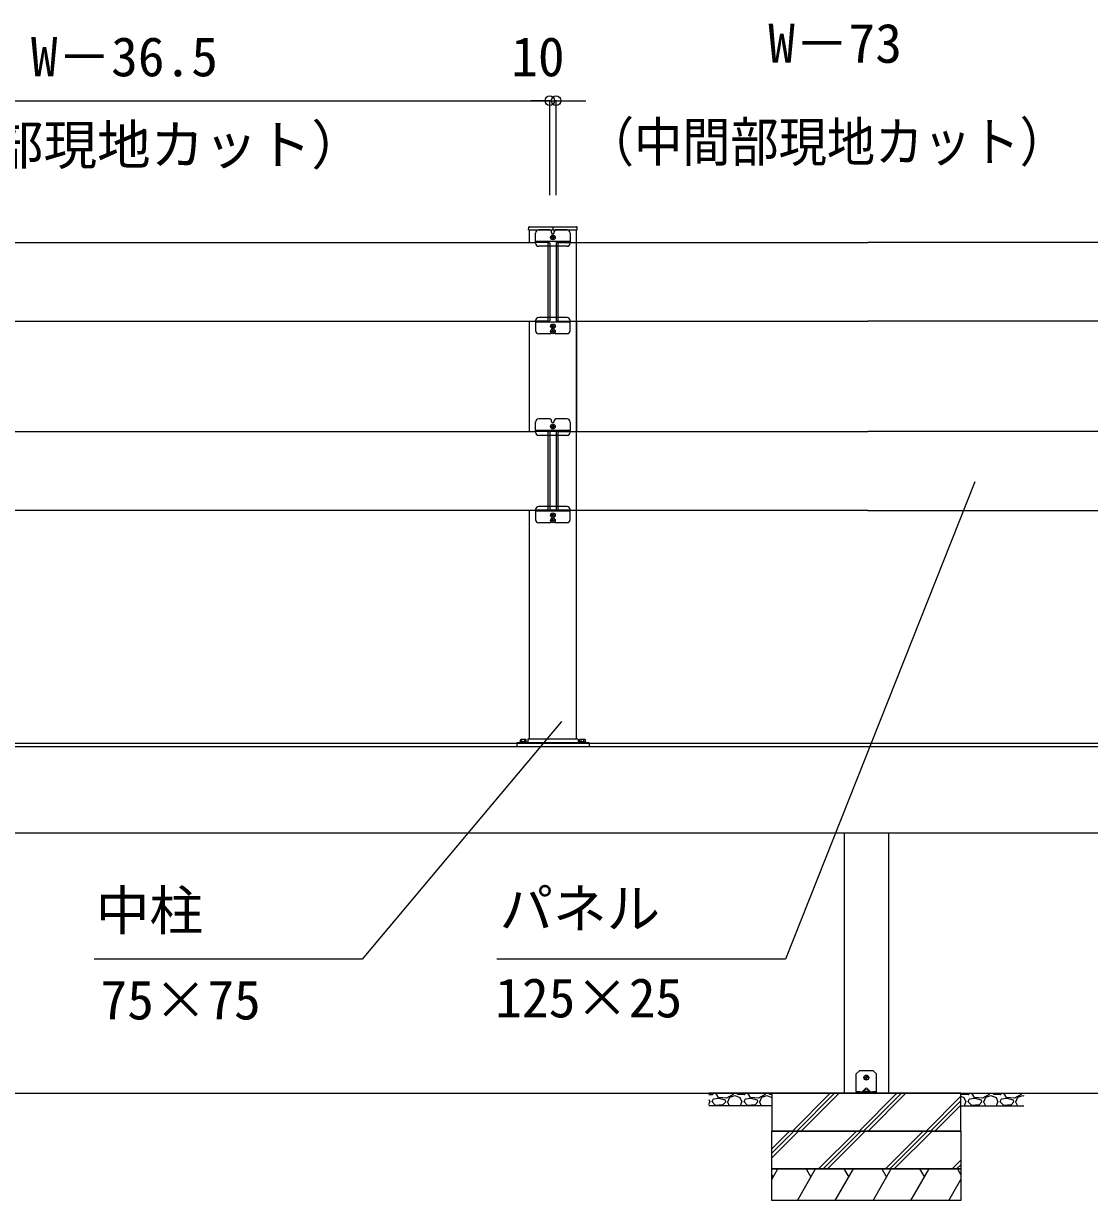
# Model space of a CAD drawing. Units: millimetres, scale not verified. Extents: x -4375 to 4375, y -6499 to 6473.
# Drawn here: x -1338 to 354, y 81 to 1948 of the extents above; entities that cross this region are included whole.
import ezdxf
from ezdxf.enums import TextEntityAlignment as Align

# ---------------------------------------------------------------- set-up
doc = ezdxf.new("R2010")
doc.units = ezdxf.units.MM
doc.header["$LTSCALE"] = 30
for name, color, linetype in [('0-2_YKK_13', 4, 'Continuous'), ('0-3_YKK_A1', 4, 'Continuous'), ('0-4_YKK_D', 6, 'Continuous')]:
    doc.layers.add(name, color=color, linetype=linetype)
doc.styles.add('ＭＳ ゴシック', font='')
doc.styles.get('ＭＳ ゴシック').set_extended_font_data('MS Gothic')

msp = doc.modelspace()

# ---------------------------------------------------------------- linework, layer by layer
at = {"layer": '0-2_YKK_13'}
for p, q in [((-16, 281.8), (-11.59, 286.21)), ((-16, 253.8), (-16, 281.8)), ((-10.17, 286.8), (10.17, 286.8)), ((11.59, 286.21), (16, 281.8)), ((16, 253.8), (16, 281.8)), ((-2.24, 276.3), (-1.14, 276.32)), ((-2.24, 275.3), (-1.14, 275.28)), ((-1.14, 276.32), (-0.62, 276.42)), ((-1.14, 275.28), (-0.62, 275.18)), ((-0.52, 276.94), (-0.62, 276.42)), ((-0.52, 274.66), (-0.62, 275.18)), ((-0.5, 278.04), (-0.52, 276.94)), ((-0.5, 273.56), (-0.52, 274.66)), ((0.5, 278.04), (0.52, 276.94)), ((0.5, 273.56), (0.52, 274.66)), ((0.52, 276.94), (0.62, 276.42)), ((0.52, 274.66), (0.62, 275.18)), ((1.14, 276.32), (0.62, 276.42)), ((1.14, 275.28), (0.62, 275.18)), ((2.24, 276.3), (1.14, 276.32)), ((2.24, 275.3), (1.14, 275.28)), ((-16, 253.8), (-16, 253.3)), ((-16, 253.3), (-16, 250.8)), ((-11.59, 253.3), (-16, 253.3)), ((-16, 250.8), (-11.59, 250.8)), ((-10.17, 253.3), (-11.59, 253.3)), ((-11.59, 253.3), (-11.59, 250.8)), ((-11.59, 250.8), (-10.17, 250.8)), ((-10.17, 253.3), (10.17, 253.3)), ((-10.17, 250.8), (10.17, 250.8)), ((-5.9, 253.8), (-1.44, 258.26)), ((-4, 254.22), (-4, 253.8)), ((3.5, 253.3), (-3.5, 253.3)), ((1.44, 258.26), (5.9, 253.8)), ((4, 254.22), (4, 253.8)), ((11.59, 253.3), (10.17, 253.3)), ((10.17, 250.8), (11.59, 250.8)), ((11.59, 250.8), (11.59, 253.3)), ((11.59, 250.8), (16, 250.8)), ((16, 253.3), (16, 253.8))]:
    msp.add_line(p, q, dxfattribs=at)
msp.add_lwpolyline([(16, 250.8), (16, 253.3), (11.59, 253.3)], dxfattribs=at)
msp.add_circle((0, 275.8), 4, dxfattribs=at)
for centre, radius, start, end in [((-10.17, 284.8), 2, 90, 135), ((10.17, 284.8), 2, 45, 90), ((0, 275.8), 2.3, 167.44414, 192.55586), ((0, 275.8), 2.3, 77.44414, 102.55586), ((0, 275.8), 2.3, 257.44414, 282.55586), ((0, 275.8), 2.3, 347.44414, 12.55586), ((-3, 254.22), 1, 126.03188, 180), ((-3.5, 253.8), 0.5, 180, 270), ((0, 250.1), 6.1, 53.96812, 126.03188), ((3.5, 253.8), 0.5, 270, 0), ((3, 254.22), 1, 0, 53.96812)]:
    msp.add_arc(centre, radius, start, end, dxfattribs=at)
for centre, major_axis, ratio, start_param, end_param in [((-5.4, 253.8), (-0.688, -0.425), 0.381966, 5.2659633, 6.8367597), ((0, 255.37), (0, -3.54), 0.707107, 2.5261129, 3.7570724), ((5.4, 253.8), (-0.688, 0.425), 0.381966, 2.5880183, 4.1588146)]:
    msp.add_ellipse(centre, major_axis=major_axis, ratio=ratio, start_param=start_param, end_param=end_param, dxfattribs=at)
at = {"layer": '0-3_YKK_A1'}
for p, q in [((-536, 1620.8), (-535.79, 1624.85)), ((-534.79, 1625.8), (-460.21, 1625.8)), ((-497.5, 1625.8), (-497.5, 1620.8)), ((-535, 1620.8), (-535, 1600.8)), ((-525, 1599.8), (-525, 1615.8)), ((-502.25, 1620.8), (-520, 1620.8)), ((-499.75, 1616.8), (-499.75, 1618.3)), ((-498.73, 1608.39), (-499.55, 1608.39)), ((-495.25, 1616.8), (-495.25, 1618.3)), ((-475, 1620.8), (-492.75, 1620.8)), ((-470, 1615.8), (-470, 1599.8)), ((-460, 812.8), (-460, 1620.8)), ((-1670, 1600.8), (-525, 1600.8)), ((-470, 1602.4), (-525, 1602.4)), ((-505.5, 1600.8), (-525, 1600.8)), ((-475, 1594.8), (-520, 1594.8)), ((-505.5, 1600.9), (-505.5, 1475.8)), ((-505.5, 1600.9), (-503.41, 1600.72)), ((-502.5, 1599.72), (-502.5, 1477.08)), ((-492.5, 1599.72), (-492.5, 1477.08)), ((-489.5, 1600.9), (-491.59, 1600.72)), ((-489.5, 1600.9), (-489.5, 1475.8)), ((-489.5, 1600.8), (2.5, 1600.8)), ((-470, 1600.8), (-469, 1600.8)), ((494.5, 1600.8), (2.5, 1600.8)), ((-1670, 1475.8), (-525, 1475.8)), ((-535, 1475.8), (-535, 1300.8)), ((-525, 1476.8), (-525, 1460.8)), ((-505.5, 1475.8), (-525, 1475.8)), ((-475, 1481.8), (-520, 1481.8)), ((-505.5, 1475.9), (-503.41, 1476.08)), ((-489.5, 1475.9), (-491.59, 1476.08)), ((-489.5, 1475.8), (2.5, 1475.8)), ((-470, 1460.8), (-470, 1476.8)), ((-470, 1475.8), (-469, 1475.8)), ((-460, 1475.8), (-460, 1300.8)), ((494.5, 1475.8), (2.5, 1475.8)), ((-470, 1474.2), (-525, 1474.2)), ((-498.73, 1468.21), (-499.55, 1468.21)), ((-498.73, 1460.21), (-499.55, 1460.21)), ((-502.25, 1455.8), (-520, 1455.8)), ((-475, 1455.8), (-492.75, 1455.8)), ((-525, 1299.8), (-525, 1315.8)), ((-502.25, 1320.8), (-520, 1320.8)), ((-499.75, 1316.8), (-499.75, 1318.3)), ((-498.73, 1308.39), (-499.55, 1308.39)), ((-495.25, 1316.8), (-495.25, 1318.3)), ((-475, 1320.8), (-492.75, 1320.8)), ((-470, 1315.8), (-470, 1299.8)), ((-1670, 1300.8), (-525, 1300.8)), ((-470, 1302.4), (-525, 1302.4)), ((-470, 1300.8), (-525, 1300.8)), ((-475, 1294.8), (-520, 1294.8)), ((-505.5, 1300.9), (-505.5, 1175.9)), ((-505.5, 1300.9), (-503.41, 1300.72)), ((-502.5, 1299.72), (-502.5, 1177.08)), ((-492.5, 1299.72), (-492.5, 1177.08)), ((-489.5, 1300.9), (-491.59, 1300.72)), ((-489.5, 1300.9), (-489.5, 1175.9)), ((-489.5, 1300.8), (2.5, 1300.8)), ((-470, 1300.8), (-469, 1300.8)), ((494.5, 1300.8), (2.5, 1300.8)), ((-525, 1176.9), (-525, 1160.9)), ((-475, 1181.9), (-520, 1181.9)), ((-470, 1160.9), (-470, 1176.9)), ((-525, 1175.8), (-1670, 1175.8)), ((-535, 1175.8), (-535, 812.8)), ((-470, 1175.9), (-525, 1175.9)), ((-470, 1175.9), (-525, 1175.9)), ((-470, 1174.3), (-525, 1174.3)), ((-505.5, 1175.9), (-503.41, 1176.08)), ((-498.73, 1168.31), (-499.55, 1168.31)), ((-498.73, 1160.31), (-499.55, 1160.31)), ((-489.5, 1175.9), (-491.59, 1176.08)), ((-470, 1175.9), (-469, 1175.9)), ((2.5, 1175.8), (-470, 1175.8)), ((2.5, 1175.8), (475, 1175.8)), ((-502.25, 1155.9), (-520, 1155.9)), ((-475, 1155.9), (-492.75, 1155.9)), ((1824.5, 805.8), (-1797.5, 805.8)), ((-440, 806.8), (-555, 806.8)), ((-555, 806.8), (-555, 805.8)), ((-555, 805.8), (-555, 800.8)), ((-539.8, 808.6), (-549.2, 808.6)), ((-549.2, 808.6), (-549.2, 807.6)), ((-548.5, 812.1), (-549.12, 811.74)), ((-549.12, 808.6), (-549.12, 811.74)), ((-540.5, 812.1), (-548.5, 812.1)), ((-542, 808.6), (-547, 808.6)), ((-546.81, 808.6), (-546.81, 811.74)), ((-546.76, 807.6), (-546.76, 808.6)), ((-542.24, 807.6), (-542.24, 808.6)), ((-542.19, 808.6), (-542.19, 811.74)), ((-540.5, 812.1), (-539.88, 811.74)), ((-539.88, 808.6), (-539.88, 811.74)), ((-539.8, 807.6), (-539.8, 808.6)), ((-457.5, 812.8), (-537.5, 812.8)), ((-537.5, 812.8), (-537.5, 806.8)), ((-457.5, 812.8), (-457.5, 806.8)), ((-445.8, 808.6), (-455.2, 808.6)), ((-455.2, 808.6), (-455.2, 807.6)), ((-454.5, 812.1), (-455.12, 811.74)), ((-455.12, 808.6), (-455.12, 811.74)), ((-446.5, 812.1), (-454.5, 812.1)), ((-448, 808.6), (-453, 808.6)), ((-452.81, 808.6), (-452.81, 811.74)), ((-452.76, 807.6), (-452.76, 808.6)), ((-448.24, 807.6), (-448.24, 808.6)), ((-448.19, 808.6), (-448.19, 811.74)), ((-446.5, 812.1), (-445.88, 811.74)), ((-445.88, 808.6), (-445.88, 811.74)), ((-445.8, 807.6), (-445.8, 808.6)), ((-440, 806.8), (-440, 805.8)), ((-440, 805.8), (-440, 800.8)), ((1824.5, 800.8), (-1797.5, 800.8)), ((1824.5, 663.8), (-1797.5, 663.8)), ((-35.16, 663.8), (-35.08, 250.8)), ((35.16, 663.8), (35.08, 250.8)), ((-2017.38, 250.8), (2468.14, 250.8)), ((-150, 250.8), (-250, 250.8)), ((-250, 248.95), (-244.77, 248.7)), ((-244.77, 248.7), (-242.06, 250.8)), ((-238.16, 250.23), (-237.65, 250.8)), ((-234.61, 244.13), (-238.16, 250.23)), ((-221.91, 243.12), (-234.61, 244.13)), ((-211.24, 248.7), (-221.91, 243.12)), ((-219.88, 237.53), (-216.83, 244.64)), ((-216.83, 244.64), (-208.7, 247.18)), ((-210.64, 250.8), (-211.24, 248.7)), ((-208.7, 247.18), (-200.57, 244.13)), ((-205.31, 250.8), (-204.64, 249.21)), ((-204.64, 249.21), (-193.97, 248.7)), ((-200.57, 244.13), (-197.52, 237.53)), ((-193.97, 248.7), (-191.26, 250.8)), ((-187.36, 250.23), (-186.85, 250.8)), ((-183.81, 244.13), (-187.36, 250.23)), ((-171.11, 243.12), (-183.81, 244.13)), ((-160.44, 248.7), (-171.11, 243.12)), ((-169.08, 237.53), (-166.03, 244.64)), ((-166.03, 244.64), (-157.9, 247.18)), ((-159.84, 250.8), (-160.44, 248.7)), ((-157.9, 247.18), (-150, 244.22)), ((-154.51, 250.8), (-153.84, 249.21)), ((-153.84, 249.21), (-150, 249.03)), ((-150, 250.14), (-149.34, 250.8)), ((-117.41, 190.8), (-57.41, 250.8)), ((-110.34, 190.8), (-50.34, 250.8)), ((-103.27, 190.8), (-43.27, 250.8)), ((-35.08, 250.8), (35.08, 250.8)), ((-11.35, 190.8), (48.65, 250.8)), ((-4.28, 190.8), (55.72, 250.8)), ((2.79, 190.8), (62.79, 250.8)), ((94.72, 190.8), (150, 246.08)), ((150, 250.8), (250, 250.8)), ((150, 246.02), (155.03, 244.13)), ((150.29, 250.8), (150.96, 249.21)), ((150.96, 249.21), (161.63, 248.7)), ((155.03, 244.13), (158.08, 237.53)), ((161.63, 248.7), (164.34, 250.8)), ((168.24, 250.23), (168.75, 250.8)), ((171.79, 244.13), (168.24, 250.23)), ((184.49, 243.12), (171.79, 244.13)), ((195.16, 248.7), (184.49, 243.12)), ((186.52, 237.53), (189.57, 244.64)), ((189.57, 244.64), (197.7, 247.18)), ((195.76, 250.8), (195.16, 248.7)), ((197.7, 247.18), (205.83, 244.13)), ((201.09, 250.8), (201.76, 249.21)), ((201.76, 249.21), (212.43, 248.7)), ((205.83, 244.13), (208.88, 237.53)), ((212.43, 248.7), (215.14, 250.8)), ((219.04, 250.23), (219.55, 250.8)), ((222.59, 244.13), (219.04, 250.23)), ((235.29, 243.12), (222.59, 244.13)), ((245.96, 248.7), (235.29, 243.12)), ((237.32, 237.53), (240.37, 244.64)), ((240.37, 244.64), (248.5, 247.18)), ((246.56, 250.8), (245.96, 248.7)), ((248.5, 247.18), (250, 246.62)), ((-250, 241.16), (-248.32, 237.53)), ((-250, 232.84), (-248.32, 237.53)), ((-150, 230.8), (-250, 230.8)), ((-244.77, 237.53), (-243.24, 241.59)), ((-239.18, 231.43), (-244.77, 237.53)), ((-233.59, 242.61), (-243.24, 241.59)), ((-227.5, 232.45), (-239.18, 231.43)), ((-223.43, 240.07), (-233.59, 242.61)), ((-222.92, 237.53), (-227.5, 232.45)), ((-222.92, 237.53), (-223.43, 240.07)), ((-220.38, 237.53), (-217.5, 230.8)), ((-199.93, 230.8), (-197.52, 237.53)), ((-193.97, 237.53), (-192.44, 241.59)), ((-188.38, 231.43), (-193.97, 237.53)), ((-182.79, 242.61), (-192.44, 241.59)), ((-176.7, 232.45), (-188.38, 231.43)), ((-172.63, 240.07), (-182.79, 242.61)), ((-172.12, 237.53), (-176.7, 232.45)), ((-172.12, 237.53), (-172.63, 240.07)), ((-169.58, 237.53), (-166.7, 230.8)), ((101.79, 190.8), (150, 239.01)), ((108.86, 190.8), (150, 231.94)), ((150, 230.8), (250, 230.8)), ((155.67, 230.8), (158.08, 237.53)), ((161.63, 237.53), (163.16, 241.59)), ((167.22, 231.43), (161.63, 237.53)), ((172.81, 242.61), (163.16, 241.59)), ((178.9, 232.45), (167.22, 231.43)), ((182.97, 240.07), (172.81, 242.61)), ((183.48, 237.53), (178.9, 232.45)), ((183.48, 237.53), (182.97, 240.07)), ((186.02, 237.53), (188.9, 230.8)), ((206.47, 230.8), (208.88, 237.53)), ((212.43, 237.53), (213.96, 241.59)), ((218.02, 231.43), (212.43, 237.53)), ((223.61, 242.61), (213.96, 241.59)), ((229.7, 232.45), (218.02, 231.43)), ((233.77, 240.07), (223.61, 242.61)), ((234.28, 237.53), (229.7, 232.45)), ((234.28, 237.53), (233.77, 240.07)), ((236.82, 237.53), (239.7, 230.8)), ((150, 190.8), (-150, 190.8)), ((-150, 162.69), (-121.89, 190.8)), ((-150, 155.62), (-114.82, 190.8)), ((-150, 148.55), (-107.75, 190.8)), ((-75.83, 130.8), (-15.83, 190.8)), ((-68.76, 130.8), (-8.76, 190.8)), ((-61.69, 130.8), (-1.69, 190.8)), ((30.24, 130.8), (90.24, 190.8)), ((37.31, 130.8), (97.31, 190.8)), ((44.38, 130.8), (104.38, 190.8)), ((-150, 114.26), (-140.45, 130.8)), ((-109.28, 80.8), (-80.41, 130.8)), ((-95.63, 130.8), (-88.02, 117.62)), ((-49.23, 80.8), (-20.36, 130.8)), ((-35.59, 130.8), (-27.97, 117.62)), ((10.81, 80.8), (39.68, 130.8)), ((24.46, 130.8), (32.07, 117.62)), ((70.86, 80.8), (99.72, 130.8)), ((84.5, 130.8), (92.11, 117.62)), ((136.3, 130.8), (150, 144.5)), ((143.37, 130.8), (150, 137.43)), ((144.55, 130.8), (150, 121.36)), ((-150, 120.97), (-148.06, 117.62)), ((130.9, 80.8), (150, 113.88))]:
    msp.add_line(p, q, dxfattribs=at)
for points in [[(-536, 1620.8), (-459, 1620.8), (-459.21, 1624.85)], [(-499.55, 1608.39), (-499.55, 1609.21), (-498.73, 1609.21)], [(-497.91, 1610.03), (-497.91, 1610.85), (-497.09, 1610.85), (-497.09, 1610.03)], [(-497.09, 1607.57), (-497.09, 1606.75), (-497.91, 1606.75), (-497.91, 1607.57)], [(-496.27, 1609.21), (-495.45, 1609.21), (-495.45, 1608.39), (-496.27, 1608.39)], [(-499.55, 1468.21), (-499.55, 1467.39), (-498.73, 1467.39)], [(-499.55, 1460.21), (-499.55, 1459.39), (-498.73, 1459.39)], [(-497.09, 1469.03), (-497.09, 1469.85), (-497.91, 1469.85), (-497.91, 1469.03)], [(-497.91, 1466.57), (-497.91, 1465.75), (-497.09, 1465.75), (-497.09, 1466.57)], [(-497.09, 1461.03), (-497.09, 1461.85), (-497.91, 1461.85), (-497.91, 1461.03)], [(-497.91, 1458.57), (-497.91, 1457.75), (-497.09, 1457.75), (-497.09, 1458.57)], [(-496.27, 1467.39), (-495.45, 1467.39), (-495.45, 1468.21), (-496.27, 1468.21)], [(-496.27, 1459.39), (-495.45, 1459.39), (-495.45, 1460.21), (-496.27, 1460.21)], [(-499.55, 1308.39), (-499.55, 1309.21), (-498.73, 1309.21)], [(-497.91, 1310.03), (-497.91, 1310.85), (-497.09, 1310.85), (-497.09, 1310.03)], [(-497.09, 1307.57), (-497.09, 1306.75), (-497.91, 1306.75), (-497.91, 1307.57)], [(-496.27, 1309.21), (-495.45, 1309.21), (-495.45, 1308.39), (-496.27, 1308.39)], [(-499.55, 1168.31), (-499.55, 1167.49), (-498.73, 1167.49)], [(-499.55, 1160.31), (-499.55, 1159.49), (-498.73, 1159.49)], [(-497.09, 1169.13), (-497.09, 1169.95), (-497.91, 1169.95), (-497.91, 1169.13)], [(-497.91, 1166.67), (-497.91, 1165.85), (-497.09, 1165.85), (-497.09, 1166.67)], [(-497.09, 1161.13), (-497.09, 1161.95), (-497.91, 1161.95), (-497.91, 1161.13)], [(-497.91, 1158.67), (-497.91, 1157.85), (-497.09, 1157.85), (-497.09, 1158.67)], [(-496.27, 1167.49), (-495.45, 1167.49), (-495.45, 1168.31), (-496.27, 1168.31)], [(-496.27, 1159.49), (-495.45, 1159.49), (-495.45, 1160.31), (-496.27, 1160.31)], [(150, 190.8), (-150, 190.8), (150, 190.8)], [(150, 190.8), (-150, 190.8), (150, 190.8)], [(150, 190.8), (150, 130.8), (-150, 130.8), (-150, 190.8)]]:
    msp.add_lwpolyline(points, dxfattribs=at)
for points in [[(-550.5, 806.8), (-538.5, 806.8), (-538.5, 807.6), (-550.5, 807.6)], [(-456.5, 806.8), (-444.5, 806.8), (-444.5, 807.6), (-456.5, 807.6)], [(150, 250.8), (-150, 250.8), (-150, 190.8), (150, 190.8)], [(-150, 130.8), (150, 130.8), (150, 80.8), (-150, 80.8)]]:
    msp.add_lwpolyline(points, close=True, dxfattribs=at)
for centre in [(-497.5, 1608.8), (-497.5, 1467.8), (-497.5, 1459.8), (-497.5, 1308.8), (-497.5, 1167.9), (-497.5, 1159.9)]:
    msp.add_circle(centre, 3.75, dxfattribs=at)
for centre, radius, start, end in [((-534.79, 1624.8), 1, 90, 177), ((-460.21, 1624.8), 1, 3, 90), ((-520, 1615.8), 5, 90, 180), ((-502.25, 1618.3), 2.5, 0, 90), ((-497.5, 1616.8), 2.25, 180, 0), ((-498.73, 1610.03), 0.82, 270, 0), ((-498.73, 1607.57), 0.82, 0, 90), ((-496.27, 1610.03), 0.82, 180, 270), ((-496.27, 1607.57), 0.82, 90, 180), ((-492.75, 1618.3), 2.5, 90, 180), ((-475, 1615.8), 5, 0, 90), ((-520, 1599.8), 5, 180, 270), ((-503.5, 1599.72), 1, 0, 85), ((-491.5, 1599.72), 1, 95, 180), ((-475, 1599.8), 5, 270, 0), ((-520, 1476.8), 5, 90, 180), ((-503.5, 1477.08), 1, 275, 0), ((-491.5, 1477.08), 1, 180, 265), ((-475, 1476.8), 5, 0, 90), ((-520, 1460.8), 5, 180, 270), ((-502.25, 1458.3), 2.5, 270, 330.56993), ((-498.73, 1469.03), 0.82, 270, 0), ((-498.73, 1466.57), 0.82, 0, 90), ((-498.73, 1461.03), 0.82, 270, 0), ((-498.73, 1458.57), 0.82, 0, 90), ((-496.27, 1469.03), 0.82, 180, 270), ((-496.27, 1466.57), 0.82, 90, 180), ((-496.27, 1461.03), 0.82, 180, 270), ((-496.27, 1458.57), 0.82, 90, 180), ((-492.75, 1458.3), 2.5, 209.43007, 270), ((-475, 1460.8), 5, 270, 0), ((-520, 1315.8), 5, 90, 180), ((-502.25, 1318.3), 2.5, 0, 90), ((-497.5, 1316.8), 2.25, 180, 0), ((-498.73, 1310.03), 0.82, 270, 0), ((-498.73, 1307.57), 0.82, 0, 90), ((-496.27, 1310.03), 0.82, 180, 270), ((-496.27, 1307.57), 0.82, 90, 180), ((-492.75, 1318.3), 2.5, 90, 180), ((-475, 1315.8), 5, 0, 90), ((-520, 1299.8), 5, 180, 270), ((-503.5, 1299.72), 1, 0, 85), ((-491.5, 1299.72), 1, 95, 180), ((-475, 1299.8), 5, 270, 0), ((-520, 1176.9), 5, 90, 180), ((-503.5, 1177.08), 1, 275, 0), ((-491.5, 1177.08), 1, 180, 265), ((-475, 1176.9), 5, 0, 90), ((-520, 1160.9), 5, 180, 270), ((-498.73, 1169.13), 0.82, 270, 0), ((-498.73, 1166.67), 0.82, 0, 90), ((-498.73, 1161.13), 0.82, 270, 0), ((-498.73, 1158.67), 0.82, 0, 90), ((-496.27, 1169.13), 0.82, 180, 270), ((-496.27, 1166.67), 0.82, 90, 180), ((-496.27, 1161.13), 0.82, 180, 270), ((-496.27, 1158.67), 0.82, 90, 180), ((-475, 1160.9), 5, 270, 0), ((-502.25, 1158.4), 2.5, 270, 330.56993), ((-492.75, 1158.4), 2.5, 209.43007, 270), ((-547.96, 810.06), 2.04, 55.61575, 124.38425), ((-544.5, 804.46), 7.64, 72.41205, 107.58795), ((-541.04, 810.06), 2.04, 55.61575, 124.38425), ((-453.96, 810.06), 2.04, 55.61575, 124.38425), ((-450.5, 804.46), 7.64, 72.41205, 107.58795), ((-447.04, 810.06), 2.04, 55.61575, 124.38425)]:
    msp.add_arc(centre, radius, start, end, dxfattribs=at)
at = {"layer": '0-4_YKK_D'}
for p, q in [((-1729, 1825.8), (-502.5, 1825.8)), ((-502.5, 1825.8), (-532.5, 1825.8)), ((-502.5, 1675.8), (-502.5, 1826.8)), ((-502.5, 1675.8), (-502.5, 1826.8)), ((-502.5, 1825.8), (-492.5, 1825.8)), ((-492.5, 1675.8), (-492.5, 1826.8)), ((-492.5, 1675.8), (-492.5, 1826.8)), ((-492.5, 1825.8), (-462.5, 1825.8)), ((-492.5, 1825.8), (-445.19, 1825.8))]:
    msp.add_line(p, q, dxfattribs=at)
for points in [[(172.08, 1221.2), (-128.52, 463.8), (-586.39, 463.8)], [(-483.83, 840.67), (-800.06, 463.8), (-1225.49, 463.8)]]:
    msp.add_lwpolyline(points, dxfattribs=at)
for centre in [(-502.5, 1825.8), (-502.5, 1825.8), (-492.5, 1825.8), (-492.5, 1825.8)]:
    msp.add_circle(centre, 7.5, dxfattribs=at)

# ---------------------------------------------------------------- texts
at = {"layer": '0-4_YKK_D', "style": 'ＭＳ ゴシック'}
for s, p in [('W－73', (-155.65, 1867.17)), ('W－36.5', (-1326.08, 1845.8)), ('10', (-563.66, 1845.8)), ('（端部現地カット）', (-1561.03, 1705.83)), ('中柱', (-1222.84, 491)), ('パネル', (-582.24, 494.28)), ('125×25', (-589.01, 352.61)), ('75×75', (-1215.6, 349.33))]:
    msp.add_text(s, height=62.32, dxfattribs=at).set_placement(p, align=Align.BOTTOM_LEFT)
at = {"layer": '0-4_YKK_D', "style": 'ＭＳ ゴシック', "width": 0.9}
msp.add_text('（中間部現地カット）', height=62.32, dxfattribs=at).set_placement((-445.18, 1710.53), align=Align.BOTTOM_LEFT)

doc.saveas('drawing.dxf')
